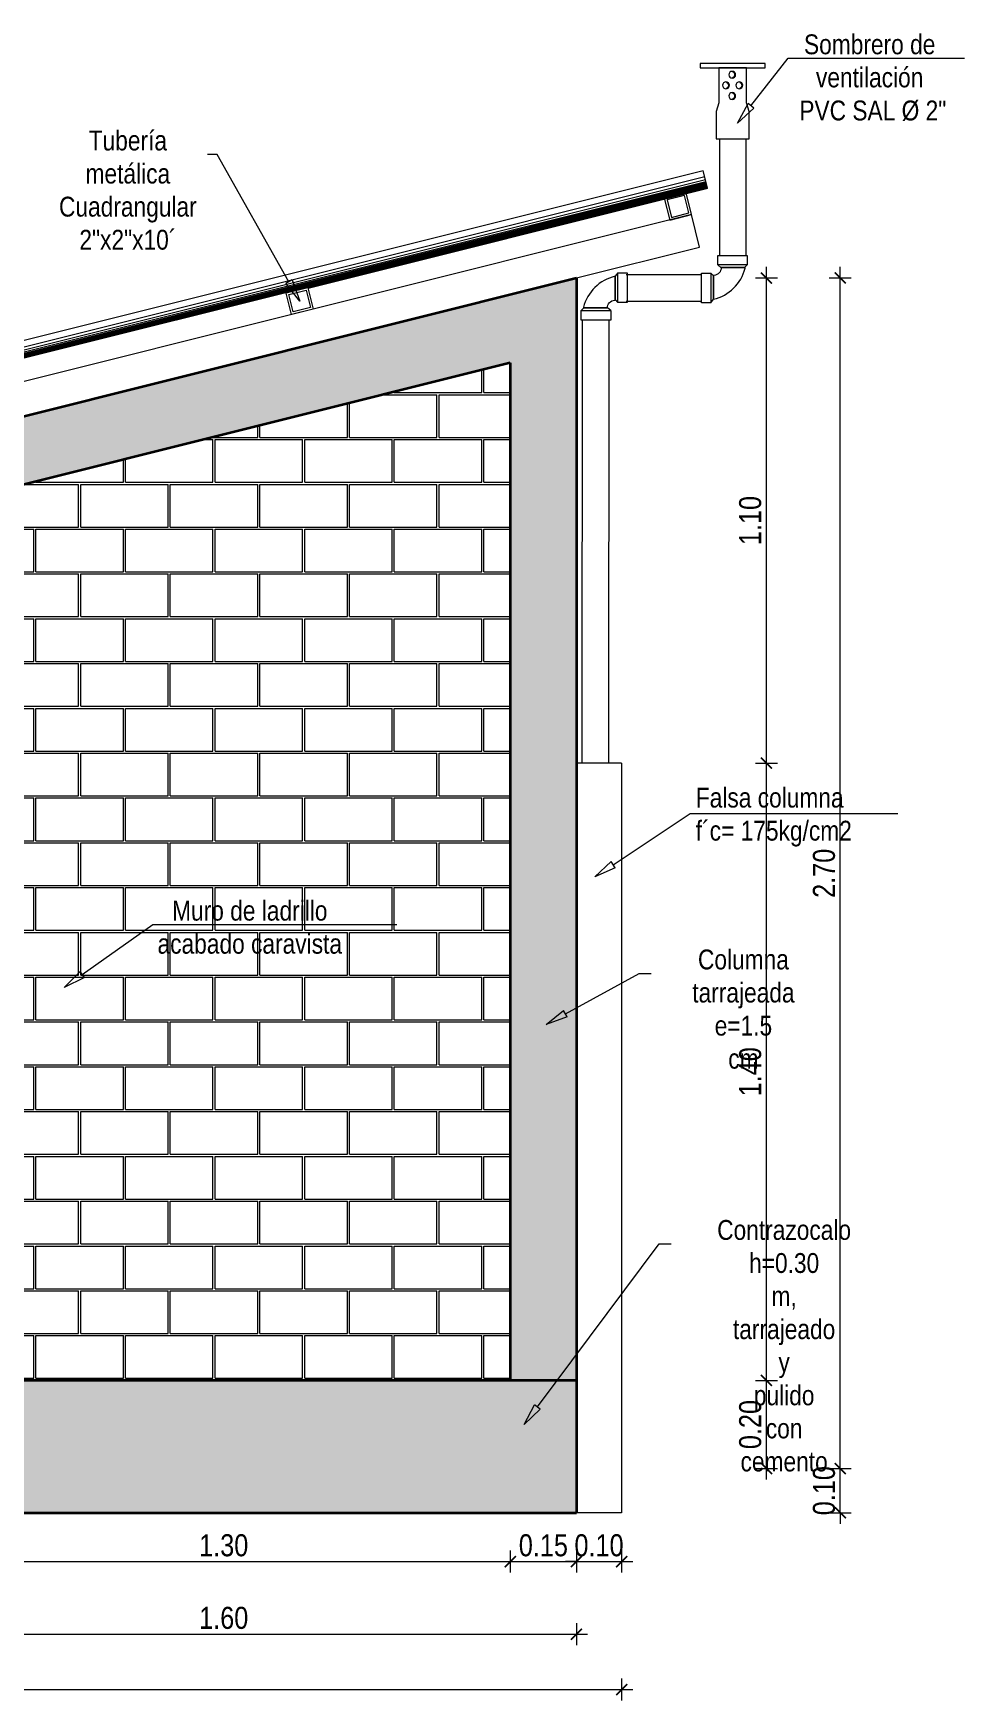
# Model space of a CAD drawing. Header units: metres. Extents: x 116.6 to 157, y -0.9 to 78.1.
# Drawn here: x 131.543 to 133.655, y 68.047 to 71.828 of the extents above; entities that cross this region are included whole.
import ezdxf
from ezdxf import colors
from ezdxf.entities.mleader import LeaderData, LeaderLine
from ezdxf.math import Vec2, Vec3

# ---------------------------------------------------------------- set-up
doc = ezdxf.new("R2010")
doc.units = ezdxf.units.M
doc.layers.get('0').update_dxf_attribs({"color": 253})
doc.layers.get('Defpoints').update_dxf_attribs({"color": 30, "lineweight": 9})
for name, color, linetype, lineweight in [('-Accesorios PVC', 88, 'Continuous', 20), ('-Acero techos', 252, 'Continuous', 13), ('-Acotado', 251, 'Continuous', 5), ('-Corte', 7, 'Continuous', 35), ('-Ladrillo', 34, 'Continuous', 9), ('CALAMINA', 8, 'Continuous', 30), ('FIC-2ES_CONCRETO 210', 251, 'Continuous', 30), ('FIC-2ES_VEREDA', 253, 'Continuous', 5), ('pluma 1', 1, 'Continuous', 9), ('TUBERIA', 104, 'Continuous', 15)]:
    doc.layers.add(name, color=color, linetype=linetype, lineweight=lineweight)
doc.layers.add('A_50_CotasExter', color=253, linetype='Continuous')
doc.styles.add('-Arial Narrow', font='ARIALN.TTF')
doc.dimstyles.new('Esc 1_20n', dxfattribs={"dimscale": 0.02, "dimtxt": 2, "dimasz": 1, "dimexe": 1, "dimexo": 1, "dimgap": 0.45, "dimtad": 1, "dimtoh": 1, "dimzin": 3, "dimdsep": 46, "dimtxsty": '-Arial Narrow', "dimblk": 'ARCHTICK', "dimcen": 1, "dimdle": 1, "dimclrd": 252, "dimclre": 252, "dimclrt": 252, "dimadec": 0, "dimazin": 0, "dimtfac": 1, "dimtix": 1, "dimtmove": 1, "dimatfit": 2, "dimldrblk": 'ARCHTICK', "dimfxl": 1, "dimfxlon": 1, "dimtolj": 2, "dimlwd": 5, "dimlwe": 5, "dimarcsym": 0})

# ---------------------------------------------------------------- blocks, each defined once
blk = doc.blocks.new('fhgfh')
at = {"layer": 'TUBERIA', "color": 152}
for p, q in [((348.858, 607.6285), (348.858, 607.6629)), ((348.858, 607.6629), (348.9652, 607.6629)), ((348.9652, 607.6285), (348.858, 607.6285)), ((348.858, 607.6285), (348.8704, 607.6186)), ((348.9574, 607.6187), (348.8704, 607.6187)), ((348.8704, 607.6187), (348.9574, 607.6187)), ((348.9555, 607.6187), (348.9652, 607.6285)), ((348.9574, 607.6167), (348.9574, 607.6187)), ((348.9652, 607.6629), (348.9652, 607.6285)), ((348.7983, 607.4914), (348.7983, 607.5986)), ((348.7983, 607.5986), (348.8326, 607.5986)), ((348.8424, 607.5888), (348.8326, 607.5986)), ((348.8326, 607.5986), (348.8326, 607.4914)), ((348.8424, 607.5037), (348.8424, 607.5907)), ((348.8424, 607.5907), (348.8424, 607.5037)), ((348.8424, 607.5037), (348.8424, 607.5907)), ((348.8424, 607.5907), (348.8424, 607.5037)), ((348.8424, 607.5037), (348.8424, 607.5907)), ((348.8326, 607.4914), (348.7983, 607.4914)), ((348.8326, 607.4914), (348.8425, 607.5037))]:
    blk.add_line(p, q, dxfattribs=at)
blk.add_lwpolyline([(348.8704, 607.6187, -0.3937), (348.8445, 607.5907), (348.8424, 607.5907)], format="xyb", dxfattribs=at)
blk.add_arc((348.8062, 607.6556), 0.1561, 283.40141, 345.57173, dxfattribs=at)
blk = doc.blocks.new('_ClosedBlank')
at = {"color": 0, "linetype": 'ByBlock', "lineweight": -2}
for p, q in [((-1, 0.167), (0, 0)), ((-1, 0.167), (-1, -0.167)), ((0, 0), (-1, -0.167))]:
    blk.add_line(p, q, dxfattribs=at)
blk = doc.blocks.new('_ArchTick')
at = {"color": 0, "linetype": 'ByBlock', "const_width": 0.15}
blk.add_lwpolyline([(-0.5, -0.5), (0.5, 0.5)], dxfattribs=at)
blk = doc.blocks.new('*D676')
at = {"layer": 'A_50_CotasExter', "color": 252, "lineweight": 5, "transparency": 16777216}
for p, q in [((133.2057, 68.5478), (133.2057, 68.7978)), ((133.1807, 68.7728), (133.2307, 68.7728)), ((133.1807, 68.5728), (133.2307, 68.5728))]:
    blk.add_line(p, q, dxfattribs=at)
at = {"layer": 'Defpoints', "color": 0, "transparency": 16777216}
for p in [(132.7747, 68.7728), (133.2057, 68.7728), (133.0747, 68.5728)]:
    blk.add_point(p, dxfattribs=at)
at = {"layer": 'A_50_CotasExter', "color": 252, "lineweight": 5, "transparency": 16777216, "xscale": 0.025, "yscale": 0.025, "zscale": 0.025}
for p, rotation in [((133.2057, 68.7728), 90), ((133.2057, 68.5728), 270)]:
    blk.add_blockref('_ArchTick', p, dxfattribs=dict(at, rotation=rotation))
at = {"layer": 'A_50_CotasExter', "color": 252, "transparency": 16777216, "insert": (133.169, 68.6728), "char_height": 0.05, "attachment_point": 5, "rotation": 90, "style": '-Arial Narrow'}
blk.add_mtext('\\A2;0.20', dxfattribs=at)
blk = doc.blocks.new('*D677')
at = {"layer": 'A_50_CotasExter', "color": 252, "lineweight": 5, "transparency": 16777216}
for p, q in [((133.2057, 68.7478), (133.2057, 70.1978)), ((133.1807, 70.1728), (133.2307, 70.1728)), ((133.1807, 68.7728), (133.2307, 68.7728))]:
    blk.add_line(p, q, dxfattribs=at)
at = {"layer": 'Defpoints', "color": 0, "transparency": 16777216}
for p in [(132.8772, 70.1728), (133.2057, 70.1728), (132.7747, 68.7728)]:
    blk.add_point(p, dxfattribs=at)
at = {"layer": 'A_50_CotasExter', "color": 252, "lineweight": 5, "transparency": 16777216, "xscale": 0.025, "yscale": 0.025, "zscale": 0.025}
for p, rotation in [((133.2057, 70.1728), 90), ((133.2057, 68.7728), 270)]:
    blk.add_blockref('_ArchTick', p, dxfattribs=dict(at, rotation=rotation))
at = {"layer": 'A_50_CotasExter', "color": 252, "transparency": 16777216, "insert": (133.169, 69.4728), "char_height": 0.05, "attachment_point": 5, "rotation": 90, "style": '-Arial Narrow'}
blk.add_mtext('\\A2;1.40', dxfattribs=at)
blk = doc.blocks.new('*D678')
at = {"layer": 'A_50_CotasExter', "color": 252, "lineweight": 5, "transparency": 16777216}
for p, q in [((133.1807, 71.2728), (133.2307, 71.2728)), ((133.2057, 70.1478), (133.2057, 71.2978)), ((133.1807, 70.1728), (133.2307, 70.1728))]:
    blk.add_line(p, q, dxfattribs=at)
at = {"layer": 'Defpoints', "color": 0, "transparency": 16777216}
for p in [(132.7747, 71.2728), (133.2057, 71.2728), (132.8772, 70.1728)]:
    blk.add_point(p, dxfattribs=at)
at = {"layer": 'A_50_CotasExter', "color": 252, "lineweight": 5, "transparency": 16777216, "xscale": 0.025, "yscale": 0.025, "zscale": 0.025}
for p, rotation in [((133.2057, 71.2728), 90), ((133.2057, 70.1728), 270)]:
    blk.add_blockref('_ArchTick', p, dxfattribs=dict(at, rotation=rotation))
at = {"layer": 'A_50_CotasExter', "color": 252, "transparency": 16777216, "insert": (133.169, 70.7228), "char_height": 0.05, "attachment_point": 5, "rotation": 90, "style": '-Arial Narrow'}
blk.add_mtext('\\A2;1.10', dxfattribs=at)
blk = doc.blocks.new('*D679')
at = {"layer": 'A_50_CotasExter', "color": 252, "lineweight": 5, "transparency": 16777216}
for p, q in [((133.3731, 68.5728), (133.3731, 68.5978)), ((133.3481, 68.5728), (133.3981, 68.5728)), ((133.3731, 68.4728), (133.3731, 68.5728)), ((133.3481, 68.4728), (133.3981, 68.4728)), ((133.3731, 68.4728), (133.3731, 68.4478))]:
    blk.add_line(p, q, dxfattribs=at)
at = {"layer": 'Defpoints', "color": 0, "transparency": 16777216}
for p in [(133.0747, 68.5728), (133.3731, 68.5728), (133.0747, 68.4728)]:
    blk.add_point(p, dxfattribs=at)
at = {"layer": 'A_50_CotasExter', "color": 252, "lineweight": 5, "transparency": 16777216, "xscale": 0.025, "yscale": 0.025, "zscale": 0.025}
for p, rotation in [((133.3731, 68.5728), 270), ((133.3731, 68.4728), 90)]:
    blk.add_blockref('_ArchTick', p, dxfattribs=dict(at, rotation=rotation))
at = {"layer": 'A_50_CotasExter', "color": 252, "transparency": 16777216, "insert": (133.3363, 68.5228), "char_height": 0.05, "attachment_point": 5, "rotation": 90, "style": '-Arial Narrow'}
blk.add_mtext('\\A2;0.10', dxfattribs=at)
blk = doc.blocks.new('*D680')
at = {"layer": 'A_50_CotasExter', "color": 252, "lineweight": 5, "transparency": 16777216}
for p, q in [((133.3481, 71.2728), (133.3981, 71.2728)), ((133.3731, 68.5478), (133.3731, 71.2978)), ((133.3481, 68.5728), (133.3981, 68.5728))]:
    blk.add_line(p, q, dxfattribs=at)
at = {"layer": 'Defpoints', "color": 0, "transparency": 16777216}
for p in [(132.7747, 71.2728), (133.3731, 71.2728), (133.0747, 68.5728)]:
    blk.add_point(p, dxfattribs=at)
at = {"layer": 'A_50_CotasExter', "color": 252, "lineweight": 5, "transparency": 16777216, "xscale": 0.025, "yscale": 0.025, "zscale": 0.025}
for p, rotation in [((133.3731, 71.2728), 90), ((133.3731, 68.5728), 270)]:
    blk.add_blockref('_ArchTick', p, dxfattribs=dict(at, rotation=rotation))
at = {"layer": 'A_50_CotasExter', "color": 252, "transparency": 16777216, "insert": (133.3363, 69.9228), "char_height": 0.05, "attachment_point": 5, "rotation": 90, "style": '-Arial Narrow'}
blk.add_mtext('\\A2;2.70', dxfattribs=at)
blk = doc.blocks.new('Sombrero de Ventilacion')
at = {"layer": '-Accesorios PVC', "ltscale": 0.009}
for points in [[(-0.105, 0.2436), (0.105, 0.2436), (0.105, 0.23), (-0.105, 0.23)], [(0.0529, 0.089), (0.0529, 0), (-0.0529, 0), (-0.0529, 0.089), (-0.0443, 0.1163), (-0.0443, 0.23), (0.0443, 0.23), (0.0443, 0.1163)]]:
    blk.add_lwpolyline(points, close=True, dxfattribs=at)
for centre in [(0.0014, 0.2076), (-0.0216, 0.1732), (0.0216, 0.1732), (0.0014, 0.1387)]:
    blk.add_circle(centre, 0.0109, dxfattribs=at)
for centre in [(0.0051, 0.2076), (-0.0179, 0.1732), (0.0253, 0.1732), (0.0051, 0.1387)]:
    blk.add_arc(centre, 0.0115, 108.8693, 251.1307, dxfattribs=at)
blk = doc.blocks.new('*D812')
at = {"layer": 'A_50_CotasExter', "color": 252, "lineweight": 5, "transparency": 16777216}
for p, q in [((131.2997, 68.3619), (132.6497, 68.3619)), ((131.3247, 68.3869), (131.3247, 68.3369)), ((132.6247, 68.3869), (132.6247, 68.3369))]:
    blk.add_line(p, q, dxfattribs=at)
at = {"layer": 'Defpoints', "color": 0, "transparency": 16777216}
for p in [(131.3247, 68.7728), (132.6247, 68.7728), (132.6247, 68.3619)]:
    blk.add_point(p, dxfattribs=at)
at = {"layer": 'A_50_CotasExter', "color": 252, "lineweight": 5, "transparency": 16777216, "xscale": 0.025, "yscale": 0.025, "zscale": 0.025, "rotation": 180}
blk.add_blockref('_ArchTick', (131.3247, 68.3619), dxfattribs=at)
at = {"layer": 'A_50_CotasExter', "color": 252, "lineweight": 5, "transparency": 16777216, "xscale": 0.025, "yscale": 0.025, "zscale": 0.025}
blk.add_blockref('_ArchTick', (132.6247, 68.3619), dxfattribs=at)
at = {"layer": 'A_50_CotasExter', "color": 252, "transparency": 16777216, "insert": (131.9747, 68.3987), "char_height": 0.05, "attachment_point": 5, "style": '-Arial Narrow'}
blk.add_mtext('\\A2;1.30', dxfattribs=at)
blk = doc.blocks.new('*D813')
at = {"layer": 'A_50_CotasExter', "color": 252, "lineweight": 5, "transparency": 16777216}
for p, q in [((132.5997, 68.3619), (132.7997, 68.3619)), ((132.6247, 68.3869), (132.6247, 68.3369)), ((132.7747, 68.3869), (132.7747, 68.3369))]:
    blk.add_line(p, q, dxfattribs=at)
at = {"layer": 'Defpoints', "color": 0, "transparency": 16777216}
for p in [(132.6247, 68.7728), (132.7747, 68.4728), (132.7747, 68.3619)]:
    blk.add_point(p, dxfattribs=at)
at = {"layer": 'A_50_CotasExter', "color": 252, "lineweight": 5, "transparency": 16777216, "xscale": 0.025, "yscale": 0.025, "zscale": 0.025, "rotation": 180}
blk.add_blockref('_ArchTick', (132.6247, 68.3619), dxfattribs=at)
at = {"layer": 'A_50_CotasExter', "color": 252, "lineweight": 5, "transparency": 16777216, "xscale": 0.025, "yscale": 0.025, "zscale": 0.025}
blk.add_blockref('_ArchTick', (132.7747, 68.3619), dxfattribs=at)
at = {"layer": 'A_50_CotasExter', "color": 252, "transparency": 16777216, "insert": (132.6997, 68.3987), "char_height": 0.05, "attachment_point": 5, "style": '-Arial Narrow'}
blk.add_mtext('\\A2;0.15', dxfattribs=at)
blk = doc.blocks.new('*D814')
at = {"layer": 'A_50_CotasExter', "color": 252, "lineweight": 5, "transparency": 16777216}
for p, q in [((132.7747, 68.3619), (132.7497, 68.3619)), ((132.7747, 68.3869), (132.7747, 68.3369)), ((132.7747, 68.3619), (132.8772, 68.3619)), ((132.8772, 68.3869), (132.8772, 68.3369)), ((132.8772, 68.3619), (132.9022, 68.3619))]:
    blk.add_line(p, q, dxfattribs=at)
at = {"layer": 'Defpoints', "color": 0, "transparency": 16777216}
for p in [(132.7747, 68.4728), (132.8772, 68.4728), (132.8772, 68.3619)]:
    blk.add_point(p, dxfattribs=at)
at = {"layer": 'A_50_CotasExter', "color": 252, "lineweight": 5, "transparency": 16777216, "xscale": 0.025, "yscale": 0.025, "zscale": 0.025}
blk.add_blockref('_ArchTick', (132.7747, 68.3619), dxfattribs=at)
at = {"layer": 'A_50_CotasExter', "color": 252, "lineweight": 5, "transparency": 16777216, "xscale": 0.025, "yscale": 0.025, "zscale": 0.025, "rotation": 180}
blk.add_blockref('_ArchTick', (132.8772, 68.3619), dxfattribs=at)
at = {"layer": 'A_50_CotasExter', "color": 252, "transparency": 16777216, "insert": (132.8259, 68.3987), "char_height": 0.05, "attachment_point": 5, "style": '-Arial Narrow'}
blk.add_mtext('\\A2;0.10', dxfattribs=at)
blk = doc.blocks.new('*D815')
at = {"layer": 'A_50_CotasExter', "color": 252, "lineweight": 5, "transparency": 16777216}
for p, q in [((131.1747, 68.2223), (131.1747, 68.1723)), ((132.7747, 68.2223), (132.7747, 68.1723)), ((131.1497, 68.1973), (132.7997, 68.1973))]:
    blk.add_line(p, q, dxfattribs=at)
at = {"layer": 'Defpoints', "color": 0, "transparency": 16777216}
for p in [(131.1747, 68.4728), (132.7747, 68.4728), (132.7747, 68.1973)]:
    blk.add_point(p, dxfattribs=at)
at = {"layer": 'A_50_CotasExter', "color": 252, "lineweight": 5, "transparency": 16777216, "xscale": 0.025, "yscale": 0.025, "zscale": 0.025, "rotation": 180}
blk.add_blockref('_ArchTick', (131.1747, 68.1973), dxfattribs=at)
at = {"layer": 'A_50_CotasExter', "color": 252, "lineweight": 5, "transparency": 16777216, "xscale": 0.025, "yscale": 0.025, "zscale": 0.025}
blk.add_blockref('_ArchTick', (132.7747, 68.1973), dxfattribs=at)
at = {"layer": 'A_50_CotasExter', "color": 252, "transparency": 16777216, "insert": (131.9747, 68.2341), "char_height": 0.05, "attachment_point": 5, "style": '-Arial Narrow'}
blk.add_mtext('\\A2;1.60', dxfattribs=at)
blk = doc.blocks.new('*D816')
at = {"layer": 'A_50_CotasExter', "color": 252, "lineweight": 5, "transparency": 16777216}
for p, q in [((129.9735, 68.0967), (129.9735, 68.0467)), ((132.8772, 68.0967), (132.8772, 68.0467)), ((129.9485, 68.0717), (132.9022, 68.0717))]:
    blk.add_line(p, q, dxfattribs=at)
at = {"layer": 'Defpoints', "color": 0, "transparency": 16777216}
for p in [(129.9735, 68.4728), (132.8772, 68.4728), (132.8772, 68.0717)]:
    blk.add_point(p, dxfattribs=at)
at = {"layer": 'A_50_CotasExter', "color": 252, "lineweight": 5, "transparency": 16777216, "xscale": 0.025, "yscale": 0.025, "zscale": 0.025, "rotation": 180}
blk.add_blockref('_ArchTick', (129.9735, 68.0717), dxfattribs=at)
at = {"layer": 'A_50_CotasExter', "color": 252, "lineweight": 5, "transparency": 16777216, "xscale": 0.025, "yscale": 0.025, "zscale": 0.025}
blk.add_blockref('_ArchTick', (132.8772, 68.0717), dxfattribs=at)
at = {"layer": 'A_50_CotasExter', "color": 252, "transparency": 16777216, "insert": (131.4253, 68.1084), "char_height": 0.05, "attachment_point": 5, "style": '-Arial Narrow'}
blk.add_mtext('\\A2;2.90', dxfattribs=at)

msp = doc.modelspace()

# ---------------------------------------------------------------- hatches: boundary and pattern name
at = {"layer": '-Acotado'}
h = msp.add_hatch(color=30, dxfattribs=at)
h.dxf.hatch_style = 1
h.paths.add_polyline_path([(132.6247, 71.0806), (131.3247, 70.7556), (131.3247, 68.7728), (131.1747, 68.7728), (131.1747, 70.8728), (132.7747, 71.2728), (132.7747, 68.7728), (132.6247, 68.7728)])
h.paths.add_polyline_path([(132.7747, 70.0631), (132.7747, 70.1672)], flags=17)
h = msp.add_hatch(color=14, dxfattribs=at)
h.dxf.hatch_style = 1
h.paths.add_polyline_path([(131.1747, 68.7728), (132.7747, 68.7728), (132.7747, 68.4728), (131.1747, 68.4728)])
at = {"layer": '-Ladrillo', "ltscale": 0.1}
h = msp.add_hatch(dxfattribs=at)
h.set_pattern_fill('AR-B816C', color=256, scale=0.0005)
h.set_pattern_definition([(0, (130.02466, 68.77277), (0.1016, 0.1016), [0.1984375, -0.0047625]), (0, (129.92306, 68.77753), (0.1016, 0.1016), [0.1984375, -0.0047625]), (90, (130.02466, 68.77277), (-0.1016, 0.1016), [-0.1063625, 0.0968375]), (90, (130.0199, 68.77277), (-0.1016, 0.1016), [-0.1063625, 0.0968375])])
h.paths.add_polyline_path([(131.3247, 70.7556), (132.6247, 71.0806), (132.6247, 68.7728), (131.3247, 68.7728)])

# ---------------------------------------------------------------- linework, layer by layer
at = {"layer": '-Acero techos', "color": 146, "ltscale": 0.009, "true_color": 0x105689}
for p, q in [((133.0356, 71.4165), (132.1778, 71.2021)), ((133.0541, 71.3426), (133.0356, 71.4165)), ((132.7747, 71.2728), (133.0541, 71.3426)), ((131.3247, 70.9103), (132.6247, 71.2353)), ((132.1778, 71.2021), (131.4162, 71.0117))]:
    msp.add_line(p, q, dxfattribs=at)
for points in [[(133.0233, 71.4658), (132.974, 71.4535), (132.9863, 71.4042), (133.0356, 71.4165), (133.0233, 71.4658)], [(132.1657, 71.2506), (132.1778, 71.2021), (132.1285, 71.1898), (132.1164, 71.2383), (132.1162, 71.239), (132.1655, 71.2513), (132.1657, 71.2506)]]:
    msp.add_lwpolyline(points, dxfattribs=at)
for points in [[(133.0197, 71.4597), (132.9801, 71.4498), (132.99, 71.4103), (133.0295, 71.4202)], [(132.1618, 71.2453), (132.1717, 71.2057), (132.1321, 71.1958), (132.1223, 71.2354)]]:
    msp.add_lwpolyline(points, close=True, dxfattribs=at)
at = {"layer": '-Corte', "ltscale": 0.009}
for p, q in [((131.1747, 70.8728), (132.7747, 71.2728)), ((132.7747, 71.2728), (132.7747, 68.4728)), ((132.6247, 71.0806), (131.3247, 70.7556)), ((132.6247, 71.0806), (132.6247, 68.7728)), ((132.7747, 68.7728), (131.1747, 68.7728)), ((131.1747, 68.4728), (132.7747, 68.4728))]:
    msp.add_line(p, q, dxfattribs=at)
at = {"layer": 'CALAMINA', "lineweight": 5}
for p, q in [((133.0623, 71.516), (129.7735, 70.6938)), ((133.0657, 71.5022), (129.7769, 70.68)), ((129.7784, 70.6743), (133.0672, 71.4965)), ((133.0685, 71.491), (129.7797, 70.6688)), ((133.0691, 71.4888), (129.7803, 70.6666)), ((133.0696, 71.4867), (129.7808, 70.6645)), ((129.781, 70.6639), (133.0698, 71.4861)), ((133.0704, 71.4837), (129.7816, 70.6615)), ((133.0708, 71.4818), (129.782, 70.6596)), ((133.0713, 71.4798), (129.7825, 70.6576)), ((133.0714, 71.4793), (129.7826, 70.6571)), ((133.0715, 71.4789), (129.7827, 70.6567)), ((133.0716, 71.4785), (129.7828, 70.6563)), ((133.0717, 71.4782), (129.7829, 70.656)), ((133.0718, 71.4779), (133.0233, 71.4658)), ((133.0719, 71.4777), (133.0233, 71.4656)), ((133.0719, 71.4775), (133.0234, 71.4654)), ((133.0719, 71.4773), (133.0234, 71.4652)), ((133.072, 71.4772), (133.0235, 71.4651)), ((133.072, 71.4772), (133.0235, 71.4651))]:
    msp.add_line(p, q, dxfattribs=at)
at = {"layer": 'CALAMINA', "lineweight": 9}
for p, q in [((133.0718, 71.4779), (132.1655, 71.2513)), ((133.0719, 71.4777), (132.1655, 71.2511)), ((133.0719, 71.4775), (132.1656, 71.2509)), ((133.0719, 71.4774), (132.1656, 71.2508)), ((133.072, 71.4772), (132.1656, 71.2507))]:
    msp.add_line(p, q, dxfattribs=at)
at = {"layer": 'CALAMINA'}
msp.add_line((133.072, 71.4772), (132.1657, 71.2506), dxfattribs=at)
at = {"layer": 'FIC-2ES_CONCRETO 210', "lineweight": 15}
msp.add_line((132.8772, 70.1728), (132.7747, 70.1728), dxfattribs=at)
msp.add_lwpolyline([(132.8772, 70.1728), (132.8772, 68.4728), (132.7747, 68.4728)], dxfattribs=at)
at = {"layer": 'FIC-2ES_VEREDA'}
msp.add_line((133.072, 71.4772), (133.0623, 71.516), dxfattribs=at)
at = {"layer": 'pluma 1', "color": 152}
for p, q in [((132.8873, 71.2806), (133.058, 71.2806)), ((132.8873, 71.2206), (133.058, 71.2206))]:
    msp.add_line(p, q, dxfattribs=at)
for points in [[(133.0989, 71.5883), (133.0991, 71.3238)], [(133.159, 71.5883), (133.159, 71.3238)], [(132.788, 70.1728), (132.7886, 71.1775)], [(132.848, 70.1728), (132.8486, 71.1775)]]:
    msp.add_lwpolyline(points, dxfattribs=at)

# ---------------------------------------------------------------- block references
at = {"layer": '-Accesorios PVC', "xscale": -0.7004046625545017, "yscale": 0.7004046625545017, "zscale": 0.7004046625545017}
msp.add_blockref('Sombrero de Ventilacion', (133.129, 71.5884), dxfattribs=at)
at = {"layer": 'pluma 1', "color": 152, "xscale": 0.62400710325193, "yscale": 0.62400710325193, "zscale": 0.62400710325193}
for p, rotation in [((-84.6645, -307.822), 359.9894380531999), ((350.6123, 450.3233), 179.9894380531999)]:
    msp.add_blockref('fhgfh', p, dxfattribs=dict(at, rotation=rotation))

# ---------------------------------------------------------------- dimensions: what is measured, and where the dimension line sits
at = {"layer": 'A_50_CotasExter'}
for base, p1, p2, angle, picture, middle in [((133.2057, 71.2728), (132.8772, 70.1728), (132.7747, 71.2728), 270, '*D678', (133.169, 70.7228)), ((133.3731, 71.2728), (133.0747, 68.5728), (132.7747, 71.2728), 270, '*D680', (133.3363, 69.9228)), ((133.2057, 70.1728), (132.7747, 68.7728), (132.8772, 70.1728), 270, '*D677', (133.169, 69.4728)), ((133.2057, 68.7728), (133.0747, 68.5728), (132.7747, 68.7728), 270, '*D676', (133.169, 68.6728)), ((132.7747, 68.3619), (132.6247, 68.7728), (132.7747, 68.4728), 180, '*D813', (132.6997, 68.3987)), ((132.8772, 68.3619), (132.7747, 68.4728), (132.8772, 68.4728), 180, '*D814', (132.8259, 68.3987))]:
    dim = msp.add_linear_dim(base=base, p1=p1, p2=p2, angle=angle, dimstyle='Esc 1_20n', override={"dimscale": 0.025}, dxfattribs=at)
    dim.commit()
    dim.dimension.update_dxf_attribs({"geometry": picture, "text_midpoint": middle})
for p1, p2, distance, picture, middle in [((131.3247, 68.7728), (132.6247, 68.7728), -0.4109, '*D812', (131.9747, 68.3987)), ((133.0747, 68.4728), (133.0747, 68.5728), -0.2984, '*D679', (133.3363, 68.5228)), ((129.9735, 68.4728), (132.8772, 68.4728), -0.4011, '*D816', (131.4253, 68.1084)), ((131.1747, 68.4728), (132.7747, 68.4728), -0.2754, '*D815', (131.9747, 68.2341))]:
    dim = msp.add_aligned_dim(p1=p1, p2=p2, distance=distance, dimstyle='Esc 1_20n', override={"dimscale": 0.025}, dxfattribs=at)
    dim.commit()
    dim.dimension.update_dxf_attribs({"geometry": picture, "text_midpoint": middle})

# ---------------------------------------------------------------- leaders
at = {"layer": '-Acotado'}
ml = msp.add_multileader_mtext('Standard', dxfattribs=at)
ml.set_content('Sombrero de\\Pventilación\\P PVC SAL %%C 2"', color=7, style='-Arial Narrow')
ml.set_leader_properties(color=7, linetype='Continuous', lineweight=0)
ml.set_arrow_properties(name='CLOSEDBLANK')
ml.build(insert=Vec2(0, 0))
ml.multileader.update_dxf_attribs({"has_dogleg": 0, "text_left_attachment_type": 6, "text_right_attachment_type": 6, "dogleg_length": 0, "arrow_head_size": 0.05, "scale": 0.025})
ctx = ml.context
ctx.base_point, ctx.scale, ctx.char_height, ctx.arrow_head_size, ctx.landing_gap_size, ctx.plane_origin = Vec3(133.2545, 71.7712), 0.025, 0.045, 0.05, 0.0125, Vec3(133.0233, 71.5489)
ctx.left_attachment, ctx.right_attachment, ctx.text_align_type = 6, 6, 1
notes = []
notes.append((ctx, [(0, (1, 1, 0), (133.2545, 71.7712), (1, 0), 0, [(0, [(133.1397, 71.6236)], 0, [])])]))
ctx.mtext.insert, ctx.mtext.alignment, ctx.mtext.flow_direction = Vec3(133.4397, 71.8252), 2, 5
ml = msp.add_multileader_mtext('Standard', dxfattribs=at)
ml.set_content('Tubería metálica\\P\\pxqc;Cuadrangular\\P2"x2"x10´', color=7, style='-Arial Narrow')
ml.set_leader_properties(color=7, linetype='ByLayer', lineweight=0)
ml.set_arrow_properties(name='CLOSEDBLANK')
ml.build(insert=Vec2(0, 0))
ml.multileader.update_dxf_attribs({"has_dogleg": 0, "text_left_attachment_type": 6, "text_right_attachment_type": 6, "dogleg_length": 0, "arrow_head_size": 0.05, "scale": 0.025})
ctx = ml.context
ctx.base_point, ctx.scale, ctx.char_height, ctx.arrow_head_size, ctx.landing_gap_size, ctx.plane_origin = Vec3(131.5546, 71.5531), 0.025, 0.045, 0.05, 0.0125, Vec3(134.5841, 73.8757)
ctx.left_attachment, ctx.right_attachment, ctx.text_align_type = 6, 6, 1
notes.append((ctx, [(1, (1, 1, 0), (131.96, 71.5531), (-1, 0), 0, [(0, [(132.147, 71.2206)], 0, [])])]))
ctx.mtext.insert, ctx.mtext.width, ctx.mtext.alignment, ctx.mtext.flow_direction = Vec3(131.7573, 71.6071), 0.380413, 2, 5
ml = msp.add_multileader_mtext('Standard', dxfattribs=at)
ml.set_content('Falsa columna\\Pf´c= 175kg/cm2', color=7, style='-Arial Narrow')
ml.set_leader_properties(color=7, linetype='Continuous', lineweight=0)
ml.set_arrow_properties(name='CLOSEDBLANK')
ml.build(insert=Vec2(0, 0))
ml.multileader.update_dxf_attribs({"has_dogleg": 0, "text_left_attachment_type": 6, "text_right_attachment_type": 6, "dogleg_length": 0, "arrow_head_size": 0.05, "scale": 0.025})
ctx = ml.context
ctx.base_point, ctx.scale, ctx.char_height, ctx.arrow_head_size, ctx.landing_gap_size, ctx.plane_origin = Vec3(133.0329, 70.0588), 0.025, 0.045, 0.05, 0.0125, Vec3(133.401, 70.9723)
ctx.left_attachment, ctx.right_attachment = 6, 6
notes.append((ctx, [(0, (1, 1, 0), (133.0329, 70.0588), (1, 0), 0, [(0, [(132.8165, 69.9147)], 0, [])])]))
ctx.mtext.insert, ctx.mtext.flow_direction = Vec3(133.0454, 70.117), 5
ml = msp.add_multileader_mtext('Standard', dxfattribs=at)
ml.set_content('Muro de ladrillo\\Pacabado caravista ', color=7, style='-Arial Narrow')
ml.set_leader_properties(color=7, linetype='ByLayer', lineweight=0)
ml.set_arrow_properties(name='CLOSEDBLANK')
ml.build(insert=Vec2(0, 0))
ml.multileader.update_dxf_attribs({"has_dogleg": 0, "text_left_attachment_type": 6, "text_right_attachment_type": 6, "dogleg_length": 0, "arrow_head_size": 0.05, "scale": 0.025})
ctx = ml.context
ctx.base_point, ctx.scale, ctx.char_height, ctx.arrow_head_size, ctx.landing_gap_size, ctx.plane_origin = Vec3(131.8141, 69.8066), 0.025, 0.045, 0.05, 0.0125, Vec3(132.1566, 71.1958)
ctx.left_attachment, ctx.right_attachment, ctx.text_align_type = 6, 6, 1
notes.append((ctx, [(0, (1, 1, 0), (131.8141, 69.8066), (1, 0), 0, [(1, [(131.6132, 69.6641)], 0, [])])]))
ctx.mtext.insert, ctx.mtext.alignment, ctx.mtext.flow_direction = Vec3(132.0338, 69.8606), 2, 5
ml = msp.add_multileader_mtext('Standard', dxfattribs=at)
ml.set_content('Columna tarrajeada\\Pe=1.5 cm', color=7, style='-Arial Narrow')
ml.set_leader_properties(color=7, linetype='ByLayer', lineweight=0)
ml.set_arrow_properties(name='CLOSEDBLANK')
ml.build(insert=Vec2(0, 0))
ml.multileader.update_dxf_attribs({"has_dogleg": 0, "text_left_attachment_type": 6, "text_right_attachment_type": 6, "dogleg_length": 0, "arrow_head_size": 0.05, "scale": 0.025})
ctx = ml.context
ctx.base_point, ctx.scale, ctx.char_height, ctx.arrow_head_size, ctx.landing_gap_size, ctx.plane_origin = Vec3(132.9169, 69.6959), 0.025, 0.045, 0.05, 0.0125, Vec3(130.2907, 70.3675)
ctx.left_attachment, ctx.right_attachment, ctx.text_align_type = 6, 6, 1
notes.append((ctx, [(0, (1, 1, 0), (132.9169, 69.6959), (1, 0), 0, [(0, [(132.7058, 69.5803)], 0, [])])]))
ctx.mtext.insert, ctx.mtext.width, ctx.mtext.alignment, ctx.mtext.flow_direction = Vec3(133.1534, 69.7499), 0.573237, 2, 5
ml = msp.add_multileader_mtext('Standard', dxfattribs=at)
ml.set_content('Contrazocalo h=0.30 m, \\Ptarrajeado y pulido\\Pcon cemento', color=7, style='-Arial Narrow')
ml.set_leader_properties(color=7, linetype='ByLayer', lineweight=0)
ml.set_arrow_properties(name='CLOSEDBLANK')
ml.build(insert=Vec2(0, 0))
ml.multileader.update_dxf_attribs({"has_dogleg": 0, "text_left_attachment_type": 6, "text_right_attachment_type": 6, "dogleg_length": 0, "arrow_head_size": 0.05, "scale": 0.025})
ctx = ml.context
ctx.base_point, ctx.scale, ctx.char_height, ctx.arrow_head_size, ctx.landing_gap_size, ctx.plane_origin = Vec3(132.9623, 69.0826), 0.025, 0.045, 0.05, 0.0125, Vec3(130.2907, 69.7542)
ctx.left_attachment, ctx.right_attachment, ctx.text_align_type = 6, 6, 1
notes.append((ctx, [(0, (1, 1, 0), (132.9623, 69.0826), (1, 0), 0, [(0, [(132.6561, 68.6728)], 0, [])])]))
ctx.mtext.insert, ctx.mtext.width, ctx.mtext.alignment, ctx.mtext.flow_direction = Vec3(133.2457, 69.1366), 0.573237, 2, 5
for ctx, leaders in notes:
    for number, flags, end, landing, length, lines in leaders:
        leader = LeaderData()
        leader.index, (leader.has_last_leader_line, leader.has_dogleg_vector, leader.attachment_direction) = number, flags
        leader.last_leader_point, leader.dogleg_vector, leader.dogleg_length = Vec3(end), Vec3(landing), length
        for number, points, colour, breaks in lines:
            line = LeaderLine()
            line.index, line.vertices, line.color, line.breaks = number, Vec3.list(points), colors.encode_raw_color(colour), breaks
            leader.lines.append(line)
        ctx.leaders.append(leader)

doc.saveas('drawing.dxf')
